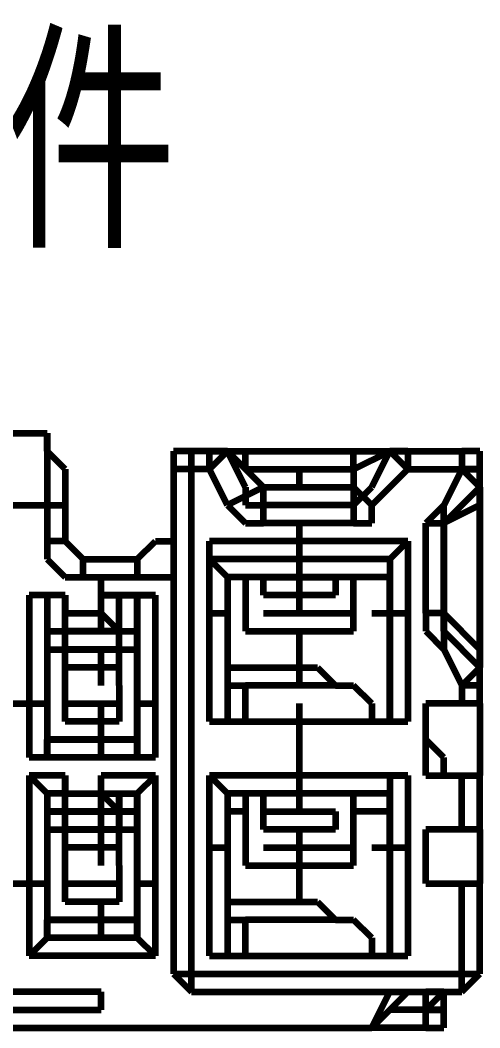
# Model space of a CAD drawing. Header units: inches. Extents: x 47316 to 59086, y 3141 to 11743.
# Drawn here: x 51167.75 to 51180.5, y 6106.4 to 6134.35 of the extents above; entities that cross this region are included whole.
import ezdxf

# ---------------------------------------------------------------- set-up
doc = ezdxf.new("R2010")
doc.units = ezdxf.units.IN
doc.header["$MEASUREMENT"] = 0
doc.layers.add('P', color=250, linetype='Continuous', lineweight=100)
doc.styles.add('MtX_FangSong_GB2312', font='')
doc.styles.get('MtX_FangSong_GB2312').set_extended_font_data('FangSong_GB2312')

msp = doc.modelspace()

# ---------------------------------------------------------------- linework, layer by layer
at = {"layer": 'P', "color": 0, "linetype": 'Continuous'}
for p, q in [((51167.503, 6122.899), (51168.503, 6122.899)), ((51168.503, 6122.899), (51168.503, 6119.899)), ((51168.503, 6122.399), (51168.503, 6122.899)), ((51169.003, 6121.899), (51168.503, 6122.399)), ((51172.503, 6122.399), (51172.003, 6122.399)), ((51172.003, 6122.399), (51172.003, 6121.899)), ((51172.503, 6107.399), (51172.503, 6122.399)), ((51173.003, 6122.399), (51172.503, 6122.399)), ((51173.003, 6122.399), (51178.503, 6122.399)), ((51173.003, 6121.899), (51173.503, 6122.399)), ((51173.003, 6121.899), (51173.003, 6122.399)), ((51173.503, 6122.399), (51173.003, 6122.399)), ((51173.003, 6122.399), (51173.003, 6122.399)), ((51174.003, 6121.399), (51173.503, 6122.399)), ((51173.503, 6122.399), (51174.003, 6121.899)), ((51174.003, 6121.899), (51174.003, 6122.399)), ((51177.003, 6121.899), (51178.003, 6122.399)), ((51177.003, 6121.899), (51177.003, 6122.399)), ((51177.503, 6121.399), (51178.003, 6122.399)), ((51178.003, 6122.399), (51178.503, 6121.899)), ((51178.503, 6122.399), (51178.003, 6122.399)), ((51178.503, 6122.399), (51180.003, 6122.399)), ((51178.503, 6122.399), (51178.503, 6121.899)), ((51178.503, 6122.399), (51178.503, 6122.399)), ((51180.003, 6122.399), (51180.003, 6121.899)), ((51180.503, 6122.399), (51180.003, 6122.399)), ((51180.503, 6121.899), (51180.503, 6122.399)), ((51169.003, 6121.899), (51169.003, 6119.899)), ((51172.003, 6121.899), (51172.003, 6107.899)), ((51173.003, 6121.899), (51172.003, 6121.899)), ((51173.503, 6120.899), (51173.003, 6121.899)), ((51174.503, 6121.399), (51174.003, 6121.899)), ((51174.003, 6121.899), (51177.003, 6121.899)), ((51175.503, 6121.399), (51175.503, 6121.899)), ((51177.003, 6121.899), (51177.003, 6121.399)), ((51177.503, 6120.899), (51178.503, 6121.899)), ((51178.503, 6121.899), (51180.503, 6121.899)), ((51180.003, 6121.899), (51179.503, 6120.899)), ((51180.503, 6121.399), (51180.003, 6121.899)), ((51180.503, 6121.899), (51180.003, 6121.899)), ((51180.503, 6115.399), (51180.503, 6121.899)), ((51180.503, 6121.399), (51180.503, 6121.899)), ((51174.503, 6121.399), (51173.503, 6120.899)), ((51174.003, 6121.399), (51174.003, 6120.899)), ((51174.503, 6121.399), (51177.003, 6121.399)), ((51174.503, 6120.399), (51174.503, 6121.399)), ((51177.003, 6121.399), (51177.503, 6120.899)), ((51177.003, 6121.399), (51177.003, 6120.399)), ((51177.003, 6120.899), (51177.503, 6121.399)), ((51180.503, 6121.399), (51179.503, 6120.399)), ((51180.503, 6121.399), (51180.503, 6121.399)), ((51180.503, 6121.399), (51180.503, 6121.399)), ((51180.503, 6121.399), (51180.503, 6121.399)), ((51180.503, 6121.399), (51180.503, 6121.399)), ((51180.503, 6121.399), (51180.503, 6121.399)), ((51180.503, 6121.399), (51180.503, 6121.399)), ((51180.503, 6121.399), (51180.503, 6121.399)), ((51180.503, 6121.399), (51180.503, 6121.399)), ((51180.503, 6121.399), (51180.503, 6121.399)), ((51180.503, 6121.399), (51180.503, 6121.399)), ((51180.503, 6121.399), (51180.503, 6121.399)), ((51180.503, 6121.399), (51180.503, 6121.399)), ((51180.503, 6121.399), (51180.503, 6121.399)), ((51180.503, 6121.399), (51180.503, 6121.399)), ((51180.503, 6121.399), (51180.503, 6121.399)), ((51180.503, 6121.399), (51180.503, 6120.899)), ((51167.503, 6120.899), (51169.003, 6120.899)), ((51173.503, 6120.899), (51174.003, 6120.399)), ((51174.003, 6120.899), (51174.503, 6120.899)), ((51177.003, 6120.899), (51174.503, 6120.899)), ((51175.503, 6120.899), (51175.503, 6120.899)), ((51177.003, 6120.899), (51177.003, 6120.899)), ((51177.503, 6120.399), (51177.503, 6120.899)), ((51179.503, 6120.899), (51179.003, 6120.399)), ((51180.503, 6120.899), (51179.503, 6120.399)), ((51179.503, 6120.399), (51179.503, 6120.899)), ((51180.503, 6120.899), (51180.503, 6120.899)), ((51180.503, 6120.899), (51180.503, 6116.899)), ((51180.503, 6120.899), (51180.503, 6120.899)), ((51180.503, 6120.899), (51180.503, 6120.899)), ((51174.003, 6120.399), (51174.503, 6120.399)), ((51177.003, 6120.399), (51174.503, 6120.399)), ((51175.503, 6119.399), (51175.503, 6120.399)), ((51177.003, 6120.399), (51177.503, 6120.399)), ((51179.003, 6120.399), (51179.503, 6120.399)), ((51179.003, 6117.899), (51179.003, 6120.399)), ((51179.003, 6120.399), (51179.003, 6120.399)), ((51179.503, 6117.899), (51179.503, 6120.399)), ((51179.503, 6120.399), (51179.503, 6117.899)), ((51179.503, 6120.399), (51179.503, 6120.399)), ((51179.503, 6120.399), (51179.503, 6120.399)), ((51179.503, 6120.399), (51179.503, 6120.399)), ((51179.503, 6120.399), (51179.503, 6120.399)), ((51179.503, 6120.399), (51179.503, 6120.399)), ((51179.503, 6120.399), (51179.503, 6120.399)), ((51179.503, 6120.399), (51179.503, 6120.399)), ((51179.503, 6120.399), (51179.503, 6120.399)), ((51179.503, 6120.399), (51179.503, 6120.399)), ((51179.503, 6120.399), (51179.503, 6120.399)), ((51179.503, 6120.399), (51179.503, 6120.399)), ((51179.503, 6120.399), (51179.503, 6120.399)), ((51179.503, 6120.399), (51179.503, 6120.399)), ((51179.503, 6120.399), (51179.503, 6120.399)), ((51179.503, 6120.399), (51179.503, 6120.399)), ((51179.503, 6120.399), (51179.503, 6120.399)), ((51179.503, 6120.399), (51179.503, 6120.399)), ((51179.503, 6120.399), (51179.503, 6120.399)), ((51179.503, 6120.399), (51179.503, 6120.399)), ((51169.003, 6119.899), (51168.503, 6119.899)), ((51168.503, 6119.899), (51168.503, 6119.399)), ((51169.003, 6119.899), (51169.003, 6119.899)), ((51169.003, 6119.899), (51169.503, 6119.399)), ((51171.003, 6119.399), (51171.503, 6119.899)), ((51171.503, 6119.899), (51172.003, 6119.899)), ((51178.503, 6119.899), (51173.003, 6119.899)), ((51173.003, 6114.899), (51173.003, 6119.899)), ((51173.003, 6119.399), (51173.003, 6119.899)), ((51178.003, 6119.399), (51178.503, 6119.899)), ((51178.503, 6119.899), (51178.503, 6114.899)), ((51168.503, 6119.399), (51169.003, 6118.899)), ((51169.503, 6119.399), (51171.003, 6119.399)), ((51169.503, 6118.899), (51169.503, 6119.399)), ((51171.003, 6119.399), (51171.003, 6118.899)), ((51178.003, 6119.399), (51173.003, 6119.399)), ((51173.003, 6114.899), (51173.003, 6119.399)), ((51173.003, 6119.399), (51173.503, 6118.899)), ((51175.503, 6118.899), (51175.503, 6119.399)), ((51178.003, 6119.399), (51178.003, 6114.899)), ((51178.003, 6119.399), (51178.003, 6118.899)), ((51169.003, 6118.899), (51169.503, 6118.899)), ((51169.503, 6118.899), (51171.003, 6118.899)), ((51170.003, 6117.399), (51170.003, 6118.899)), ((51171.003, 6118.899), (51172.003, 6118.899)), ((51178.003, 6118.899), (51173.503, 6118.899)), ((51173.503, 6118.899), (51173.503, 6114.899)), ((51174.003, 6118.899), (51173.503, 6118.899)), ((51174.003, 6118.899), (51174.003, 6118.399)), ((51174.503, 6118.899), (51176.503, 6118.899)), ((51174.503, 6118.399), (51174.503, 6118.899)), ((51175.503, 6117.899), (51175.503, 6118.899)), ((51176.503, 6118.899), (51176.503, 6118.399)), ((51178.003, 6118.899), (51177.003, 6118.899)), ((51177.003, 6118.399), (51177.003, 6118.899)), ((51178.003, 6114.899), (51178.003, 6118.899)), ((51168.003, 6118.399), (51168.003, 6113.899)), ((51169.003, 6118.399), (51168.003, 6118.399)), ((51168.503, 6118.399), (51168.003, 6118.399)), ((51168.503, 6118.399), (51168.503, 6113.899)), ((51168.503, 6118.399), (51168.503, 6114.399)), ((51169.003, 6118.399), (51168.503, 6118.399)), ((51169.003, 6118.399), (51169.003, 6118.399)), ((51169.003, 6115.899), (51169.003, 6118.399)), ((51169.003, 6118.399), (51169.003, 6117.899)), ((51170.003, 6118.399), (51171.003, 6118.399)), ((51171.503, 6118.399), (51170.003, 6118.399)), ((51170.003, 6117.899), (51170.003, 6118.399)), ((51170.003, 6118.399), (51170.003, 6118.399)), ((51170.503, 6115.899), (51170.503, 6118.399)), ((51171.003, 6118.399), (51171.003, 6114.399)), ((51171.003, 6113.899), (51171.003, 6118.399)), ((51171.003, 6118.399), (51171.503, 6118.399)), ((51171.503, 6113.899), (51171.503, 6118.399)), ((51174.003, 6118.399), (51174.003, 6118.399)), ((51174.003, 6118.399), (51174.003, 6117.399)), ((51176.503, 6118.399), (51174.503, 6118.399)), ((51176.503, 6118.399), (51174.503, 6118.399)), ((51177.003, 6118.399), (51177.003, 6118.399)), ((51177.003, 6117.399), (51177.003, 6118.399)), ((51169.003, 6117.899), (51170.003, 6117.899)), ((51169.003, 6117.899), (51169.003, 6117.899)), ((51170.003, 6117.899), (51170.503, 6117.399)), ((51173.003, 6117.899), (51173.503, 6117.899)), ((51174.003, 6117.899), (51174.003, 6117.899)), ((51174.503, 6117.899), (51175.503, 6117.899)), ((51175.503, 6117.899), (51176.003, 6117.899)), ((51176.003, 6117.899), (51177.003, 6117.899)), ((51177.503, 6117.899), (51178.503, 6117.899)), ((51177.503, 6117.899), (51177.503, 6117.899)), ((51179.503, 6117.899), (51179.003, 6117.899)), ((51179.003, 6117.899), (51179.003, 6117.399)), ((51180.503, 6116.899), (51179.503, 6117.899)), ((51179.503, 6117.899), (51179.503, 6117.399)), ((51179.503, 6117.399), (51179.503, 6117.899)), ((51179.503, 6117.899), (51179.503, 6117.899)), ((51168.503, 6117.399), (51171.003, 6117.399)), ((51168.503, 6117.399), (51169.003, 6117.399)), ((51170.503, 6117.399), (51169.003, 6117.399)), ((51170.503, 6117.399), (51169.003, 6117.399)), ((51170.003, 6117.399), (51170.003, 6117.399)), ((51170.503, 6117.399), (51171.003, 6117.399)), ((51174.003, 6117.399), (51177.003, 6117.399)), ((51175.503, 6115.899), (51175.503, 6117.399)), ((51175.503, 6117.399), (51175.503, 6117.399)), ((51179.003, 6117.399), (51179.503, 6116.899)), ((51179.503, 6117.399), (51179.503, 6116.899)), ((51179.503, 6117.399), (51180.503, 6116.399)), ((51179.503, 6117.399), (51179.503, 6117.399)), ((51179.503, 6117.399), (51179.503, 6117.399)), ((51179.503, 6117.399), (51179.503, 6117.399)), ((51179.503, 6117.399), (51179.503, 6117.399)), ((51179.503, 6117.399), (51179.503, 6117.399)), ((51179.503, 6117.399), (51179.503, 6117.399)), ((51179.503, 6117.399), (51179.503, 6117.399)), ((51179.503, 6117.399), (51179.503, 6117.399)), ((51179.503, 6117.399), (51179.503, 6117.399)), ((51179.503, 6117.399), (51179.503, 6117.399)), ((51179.503, 6117.399), (51179.503, 6117.399)), ((51179.503, 6117.399), (51179.503, 6117.399)), ((51179.503, 6117.399), (51179.503, 6117.399)), ((51179.503, 6117.399), (51179.503, 6117.399)), ((51179.503, 6117.399), (51179.503, 6117.399)), ((51179.503, 6117.399), (51179.503, 6117.399)), ((51168.503, 6116.899), (51171.003, 6116.899)), ((51168.503, 6116.899), (51169.003, 6116.899)), ((51170.503, 6116.899), (51169.003, 6116.899)), ((51169.003, 6116.899), (51170.503, 6116.899)), ((51170.003, 6115.899), (51170.003, 6116.899)), ((51170.503, 6116.899), (51171.003, 6116.899)), ((51179.503, 6116.899), (51180.003, 6115.899)), ((51180.503, 6116.399), (51180.503, 6116.899)), ((51180.503, 6116.899), (51180.503, 6116.899)), ((51180.503, 6116.899), (51180.503, 6116.899)), ((51180.503, 6116.899), (51180.503, 6116.899)), ((51180.503, 6116.899), (51180.503, 6116.899)), ((51180.503, 6116.899), (51180.503, 6116.899)), ((51180.503, 6116.899), (51180.503, 6116.899)), ((51180.503, 6116.899), (51180.503, 6116.899)), ((51180.503, 6116.899), (51180.503, 6116.899)), ((51180.503, 6116.899), (51180.503, 6116.899)), ((51180.503, 6116.899), (51180.503, 6116.899)), ((51180.503, 6116.899), (51180.503, 6116.899)), ((51180.503, 6116.899), (51180.503, 6116.899)), ((51180.503, 6116.899), (51180.503, 6116.899)), ((51180.503, 6116.899), (51180.503, 6116.899)), ((51180.503, 6116.899), (51180.503, 6116.899)), ((51180.503, 6116.899), (51180.503, 6116.399)), ((51170.503, 6116.399), (51169.003, 6116.399)), ((51173.503, 6116.399), (51176.003, 6116.399)), ((51176.003, 6116.399), (51176.503, 6115.899)), ((51180.503, 6116.399), (51180.003, 6115.899)), ((51180.503, 6115.899), (51180.503, 6116.399)), ((51180.503, 6116.399), (51180.503, 6116.399)), ((51180.503, 6115.899), (51180.503, 6116.399)), ((51180.503, 6116.399), (51180.503, 6116.399)), ((51180.503, 6116.399), (51180.503, 6116.399)), ((51180.503, 6116.399), (51180.503, 6116.399)), ((51180.503, 6116.399), (51180.503, 6116.399)), ((51180.503, 6116.399), (51180.503, 6116.399)), ((51180.503, 6116.399), (51180.503, 6116.399)), ((51169.003, 6114.899), (51169.003, 6115.899)), ((51169.003, 6115.899), (51169.003, 6115.899)), ((51170.503, 6115.899), (51170.503, 6114.899)), ((51170.503, 6115.899), (51170.503, 6115.899)), ((51173.503, 6115.899), (51174.003, 6115.899)), ((51174.003, 6114.899), (51174.003, 6115.899)), ((51176.503, 6115.899), (51174.003, 6115.899)), ((51175.503, 6115.899), (51175.503, 6115.899)), ((51176.503, 6115.899), (51177.003, 6115.899)), ((51176.503, 6115.899), (51176.503, 6115.899)), ((51176.503, 6115.899), (51176.503, 6115.899)), ((51177.503, 6115.399), (51177.003, 6115.899)), ((51180.003, 6115.899), (51180.003, 6115.399)), ((51180.503, 6115.899), (51180.003, 6115.899)), ((51167.503, 6115.399), (51168.503, 6115.399)), ((51169.003, 6115.399), (51170.503, 6115.399)), ((51169.003, 6115.399), (51169.003, 6115.399)), ((51170.003, 6113.899), (51170.003, 6115.399)), ((51170.003, 6115.399), (51170.003, 6115.399)), ((51170.503, 6115.399), (51170.503, 6115.399)), ((51171.003, 6115.399), (51171.503, 6115.399)), ((51175.503, 6114.399), (51175.503, 6115.399)), ((51177.503, 6115.399), (51177.503, 6114.899)), ((51177.503, 6115.399), (51177.503, 6114.899)), ((51180.503, 6115.399), (51179.003, 6115.399)), ((51179.003, 6113.399), (51179.003, 6115.399)), ((51180.503, 6115.399), (51180.503, 6113.399)), ((51170.503, 6114.899), (51169.003, 6114.899)), ((51173.003, 6114.899), (51178.503, 6114.899)), ((51173.003, 6114.899), (51178.003, 6114.899)), ((51173.003, 6114.899), (51173.003, 6114.899)), ((51177.503, 6114.899), (51177.503, 6114.899)), ((51178.003, 6114.899), (51178.503, 6114.899)), ((51168.503, 6114.399), (51171.003, 6114.399)), ((51171.003, 6114.399), (51168.503, 6114.399)), ((51168.503, 6113.899), (51168.503, 6114.399)), ((51168.503, 6114.399), (51168.503, 6114.399)), ((51171.003, 6114.399), (51171.003, 6113.899)), ((51175.503, 6113.899), (51175.503, 6114.399)), ((51179.503, 6113.899), (51179.003, 6114.399)), ((51171.503, 6113.899), (51168.003, 6113.899)), ((51168.503, 6113.899), (51168.003, 6113.899)), ((51171.003, 6113.899), (51168.503, 6113.899)), ((51170.003, 6113.899), (51170.003, 6113.899)), ((51171.503, 6113.899), (51171.003, 6113.899)), ((51175.503, 6112.399), (51175.503, 6113.899)), ((51179.503, 6113.399), (51179.503, 6113.899)), ((51179.503, 6113.899), (51179.503, 6113.899)), ((51179.503, 6113.899), (51179.503, 6113.899)), ((51168.003, 6113.399), (51168.003, 6108.399)), ((51169.003, 6113.399), (51168.003, 6113.399)), ((51168.503, 6112.899), (51168.003, 6113.399)), ((51169.003, 6112.899), (51169.003, 6113.399)), ((51169.003, 6113.399), (51169.003, 6112.899)), ((51170.003, 6112.399), (51170.003, 6113.399)), ((51171.503, 6113.399), (51170.003, 6113.399)), ((51170.003, 6112.899), (51170.003, 6113.399)), ((51170.003, 6112.899), (51170.003, 6113.399)), ((51171.003, 6112.899), (51171.503, 6113.399)), ((51171.503, 6108.399), (51171.503, 6113.399)), ((51173.003, 6108.399), (51173.003, 6113.399)), ((51173.003, 6108.399), (51173.003, 6113.399)), ((51178.003, 6113.399), (51173.003, 6113.399)), ((51178.503, 6113.399), (51173.003, 6113.399)), ((51173.003, 6113.399), (51173.003, 6113.399)), ((51173.003, 6113.399), (51173.503, 6112.899)), ((51178.003, 6113.399), (51178.003, 6108.399)), ((51178.003, 6113.399), (51178.503, 6113.399)), ((51178.003, 6113.399), (51178.003, 6112.899)), ((51178.503, 6113.399), (51178.503, 6108.399)), ((51179.003, 6113.399), (51180.503, 6113.399)), ((51179.003, 6113.399), (51179.503, 6113.399)), ((51180.003, 6111.899), (51180.003, 6113.399)), ((51180.503, 6111.899), (51180.503, 6113.399)), ((51168.503, 6112.899), (51168.503, 6108.899)), ((51168.503, 6112.899), (51168.503, 6109.399)), ((51169.003, 6112.899), (51168.503, 6112.899)), ((51169.003, 6112.899), (51170.003, 6112.899)), ((51169.003, 6112.899), (51169.003, 6112.899)), ((51169.003, 6111.899), (51169.003, 6112.899)), ((51169.003, 6110.899), (51169.003, 6112.899)), ((51170.003, 6112.899), (51171.003, 6112.899)), ((51170.003, 6112.899), (51170.503, 6112.399)), ((51170.503, 6110.899), (51170.503, 6112.899)), ((51170.503, 6112.899), (51170.503, 6111.899)), ((51171.003, 6112.899), (51171.003, 6109.399)), ((51171.003, 6108.899), (51171.003, 6112.899)), ((51173.503, 6112.899), (51173.503, 6108.399)), ((51178.003, 6112.899), (51173.503, 6112.899)), ((51174.003, 6112.899), (51174.003, 6111.899)), ((51174.503, 6111.899), (51174.503, 6112.899)), ((51177.003, 6111.899), (51177.003, 6112.899)), ((51178.003, 6108.399), (51178.003, 6112.899)), ((51168.503, 6112.399), (51169.003, 6112.399)), ((51169.003, 6112.399), (51168.503, 6112.399)), ((51170.503, 6112.399), (51169.003, 6112.399)), ((51169.003, 6112.399), (51170.503, 6112.399)), ((51170.003, 6111.899), (51170.003, 6112.399)), ((51170.503, 6112.399), (51171.003, 6112.399)), ((51171.003, 6112.399), (51170.503, 6112.399)), ((51174.003, 6112.399), (51173.503, 6112.399)), ((51174.503, 6112.399), (51176.503, 6112.399)), ((51175.503, 6112.399), (51175.503, 6112.399)), ((51176.503, 6112.399), (51176.503, 6111.899)), ((51178.003, 6112.399), (51177.003, 6112.399)), ((51168.503, 6111.899), (51171.003, 6111.899)), ((51168.503, 6111.899), (51169.003, 6111.899)), ((51169.003, 6111.899), (51170.503, 6111.899)), ((51170.503, 6111.899), (51169.003, 6111.899)), ((51169.003, 6111.899), (51169.003, 6111.899)), ((51170.003, 6110.899), (51170.003, 6111.899)), ((51170.503, 6111.899), (51171.003, 6111.899)), ((51170.503, 6111.899), (51170.503, 6111.899)), ((51174.003, 6111.899), (51174.003, 6111.899)), ((51174.003, 6111.899), (51174.003, 6110.899)), ((51176.503, 6111.899), (51174.503, 6111.899)), ((51176.503, 6111.899), (51174.503, 6111.899)), ((51175.503, 6110.899), (51175.503, 6111.899)), ((51177.003, 6111.899), (51177.003, 6111.899)), ((51177.003, 6110.899), (51177.003, 6111.899)), ((51180.503, 6111.899), (51179.003, 6111.899)), ((51179.003, 6110.399), (51179.003, 6111.899)), ((51180.503, 6111.899), (51180.503, 6110.399)), ((51170.503, 6111.399), (51169.003, 6111.399)), ((51170.503, 6111.399), (51169.003, 6111.399)), ((51173.003, 6111.399), (51173.503, 6111.399)), ((51174.003, 6111.399), (51174.003, 6111.399)), ((51174.503, 6111.399), (51175.503, 6111.399)), ((51175.503, 6111.399), (51176.003, 6111.399)), ((51176.003, 6111.399), (51177.003, 6111.399)), ((51177.503, 6111.399), (51178.503, 6111.399)), ((51177.503, 6111.399), (51177.503, 6111.399)), ((51169.003, 6110.899), (51169.003, 6110.899)), ((51169.003, 6109.899), (51169.003, 6110.899)), ((51170.503, 6110.899), (51170.503, 6110.899)), ((51170.503, 6110.899), (51170.503, 6109.899)), ((51174.003, 6110.899), (51177.003, 6110.899)), ((51175.503, 6110.399), (51175.503, 6110.899)), ((51167.503, 6110.399), (51168.503, 6110.399)), ((51169.003, 6110.399), (51170.503, 6110.399)), ((51169.003, 6110.399), (51169.003, 6110.399)), ((51170.003, 6110.399), (51170.003, 6110.399)), ((51170.503, 6110.399), (51170.503, 6110.399)), ((51171.003, 6110.399), (51171.503, 6110.399)), ((51175.503, 6109.899), (51175.503, 6110.399)), ((51179.003, 6110.399), (51180.503, 6110.399)), ((51180.003, 6107.399), (51180.003, 6110.399)), ((51180.503, 6107.899), (51180.503, 6110.399)), ((51170.503, 6109.899), (51169.003, 6109.899)), ((51170.003, 6108.899), (51170.003, 6109.899)), ((51173.503, 6109.899), (51176.003, 6109.899)), ((51176.003, 6109.899), (51176.503, 6109.399)), ((51168.503, 6109.399), (51171.003, 6109.399)), ((51171.003, 6109.399), (51168.503, 6109.399)), ((51168.503, 6108.899), (51168.503, 6109.399)), ((51168.503, 6108.899), (51168.503, 6109.399)), ((51171.003, 6109.399), (51171.003, 6108.899)), ((51173.503, 6109.399), (51174.003, 6109.399)), ((51176.503, 6109.399), (51174.003, 6109.399)), ((51174.003, 6108.399), (51174.003, 6109.399)), ((51176.503, 6109.399), (51177.003, 6109.399)), ((51176.503, 6109.399), (51176.503, 6109.399)), ((51176.503, 6109.399), (51176.503, 6109.399)), ((51177.503, 6108.899), (51177.003, 6109.399)), ((51168.503, 6108.899), (51168.003, 6108.399)), ((51171.003, 6108.899), (51168.503, 6108.899)), ((51171.503, 6108.399), (51171.003, 6108.899)), ((51177.503, 6108.899), (51177.503, 6108.399)), ((51177.503, 6108.899), (51177.503, 6108.899)), ((51177.503, 6108.899), (51177.503, 6108.399)), ((51171.503, 6108.399), (51168.003, 6108.399)), ((51173.003, 6108.399), (51178.503, 6108.399)), ((51173.003, 6108.399), (51178.003, 6108.399)), ((51173.003, 6108.399), (51173.003, 6108.399)), ((51178.003, 6108.399), (51178.503, 6108.399)), ((51172.003, 6107.899), (51180.503, 6107.899)), ((51172.003, 6107.899), (51172.003, 6107.899)), ((51172.003, 6107.899), (51172.503, 6107.399)), ((51180.003, 6107.399), (51180.503, 6107.899)), ((51180.503, 6107.899), (51180.503, 6107.899)), ((51170.003, 6107.399), (51146.003, 6107.399)), ((51170.003, 6106.899), (51170.003, 6107.399)), ((51172.503, 6107.399), (51180.003, 6107.399)), ((51177.503, 6106.399), (51178.003, 6107.399)), ((51177.503, 6106.399), (51178.503, 6107.399)), ((51178.003, 6107.399), (51178.503, 6107.399)), ((51178.503, 6107.399), (51178.503, 6107.399)), ((51178.503, 6107.399), (51178.503, 6107.399)), ((51179.003, 6106.899), (51179.003, 6107.399)), ((51179.503, 6107.399), (51179.003, 6107.399)), ((51179.003, 6107.399), (51179.003, 6107.399)), ((51179.503, 6107.399), (51179.003, 6106.899)), ((51179.003, 6107.399), (51179.003, 6107.399)), ((51179.003, 6107.399), (51179.003, 6107.399)), ((51179.503, 6106.899), (51179.503, 6107.399)), ((51146.003, 6106.899), (51170.003, 6106.899)), ((51179.503, 6106.899), (51178.003, 6106.899)), ((51179.003, 6106.899), (51179.503, 6106.899)), ((51179.003, 6106.399), (51179.003, 6106.899)), ((51179.503, 6106.899), (51179.503, 6106.899)), ((51179.503, 6106.399), (51179.503, 6106.899)), ((51138.503, 6106.399), (51177.003, 6106.399)), ((51138.503, 6106.399), (51177.003, 6106.399)), ((51177.003, 6106.399), (51177.003, 6106.399)), ((51177.003, 6106.399), (51177.503, 6106.399)), ((51177.003, 6106.399), (51177.003, 6106.399)), ((51177.003, 6106.399), (51177.503, 6106.399)), ((51179.003, 6106.399), (51177.503, 6106.399)), ((51177.503, 6106.399), (51177.503, 6106.399)), ((51177.503, 6106.399), (51177.503, 6106.399)), ((51179.003, 6106.399), (51179.503, 6106.399))]:
    msp.add_line(p, q, dxfattribs=at)

# ---------------------------------------------------------------- texts
at = {"color": 0, "style": 'MtX_FangSong_GB2312', "width": 0.7}
msp.add_text('副驾座椅插件', height=5, dxfattribs=at).set_placement((51143.44, 6128.576))

doc.saveas('drawing.dxf')
